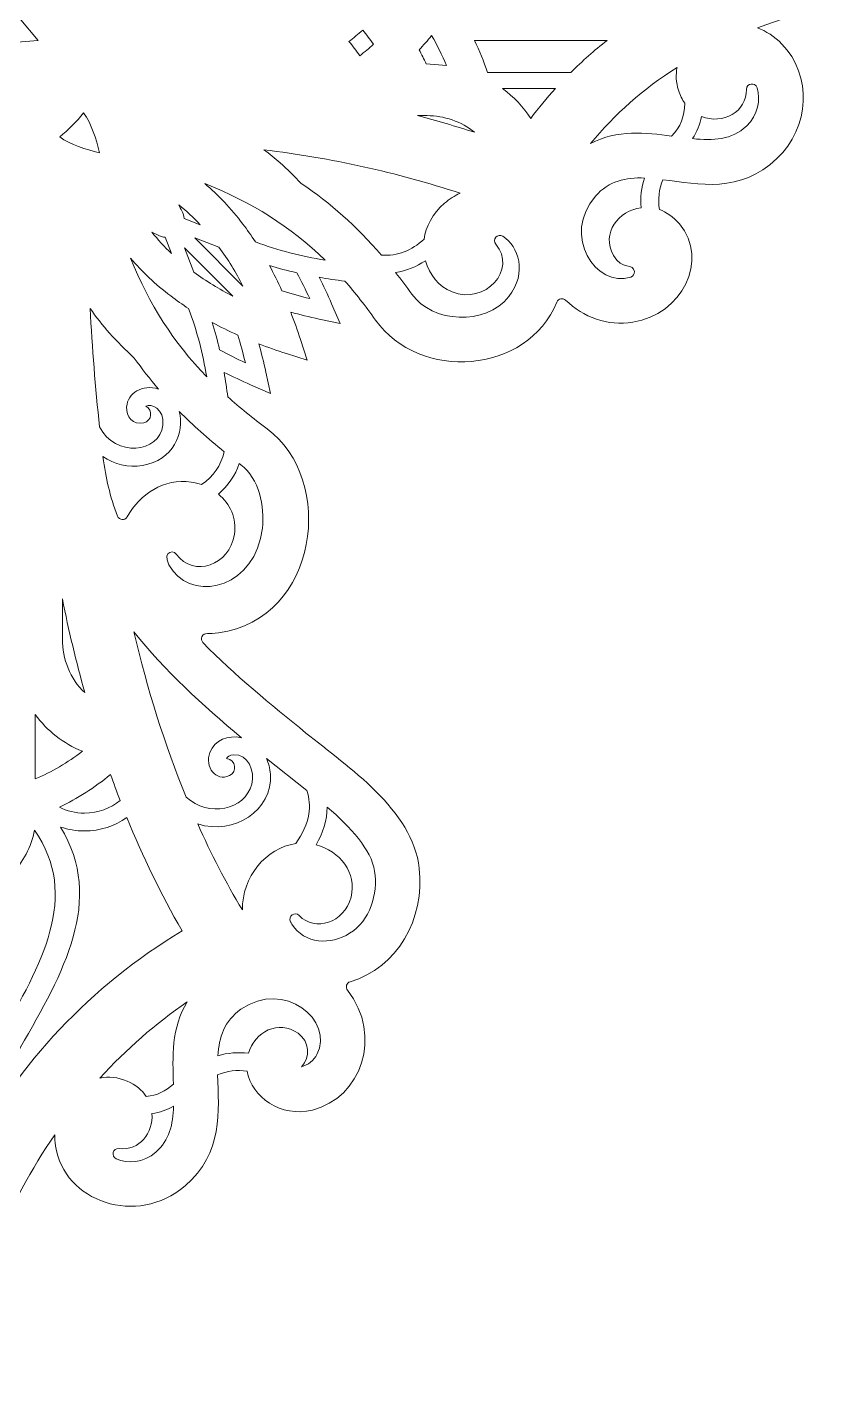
# Model space of a CAD drawing. Header units: millimetres. Extents: x -308 to 308, y -391 to 391.
# Drawn here: x -199.9 to -109.2, y -127 to 25.2 of the extents above; entities that cross this region are included whole.
import ezdxf

# ---------------------------------------------------------------- set-up
doc = ezdxf.new("R2010")
doc.units = ezdxf.units.MM
doc.header["$MEASUREMENT"] = 0
doc.layers.add('layer 1', color=7, linetype='Continuous')

msp = doc.modelspace()

# ---------------------------------------------------------------- linework, layer by layer
at = {"layer": 'layer 1', "lineweight": 9}
for points, knots in [([(-173.9891, 65.7883), (-173.0057, 66.1685), (-171.9802, 66.5309), (-170.9108, 66.8746), (-170.9108, 66.8746), (-170.9108, 66.8746), (-168.6011, 67.617), (-168.6011, 67.617), (-168.6011, 67.617), (-168.6011, 67.617), (-169.3434, 65.3072), (-169.3434, 65.3072), (-169.3434, 65.3072), (-169.6872, 64.2374), (-170.0497, 63.2115), (-170.4301, 62.2277), (-170.4301, 62.2277), (-169.4138, 62.5098), (-168.3574, 62.7701), (-167.259, 63.0075), (-167.259, 63.0075), (-167.259, 63.0075), (-164.8875, 63.5199), (-164.8875, 63.5199), (-164.8875, 63.5199), (-164.8875, 63.5199), (-165.8527, 61.294), (-165.8527, 61.294), (-165.8527, 61.294), (-166.2995, 60.2635), (-166.7606, 59.2784), (-167.2353, 58.3371), (-167.2353, 58.3371), (-166.3128, 58.498), (-165.3604, 58.6384), (-164.3771, 58.7578), (-164.3771, 58.7578), (-163.2094, 60.0859), (-162.0702, 61.5354), (-160.942, 63.1256), (-160.942, 63.1256), (-156.0544, 70.0146), (-143.9527, 69.2419), (-140.6448, 61.1097), (-140.6448, 61.1097), (-140.484, 60.7141), (-139.9799, 60.6068), (-139.6721, 60.9027), (-139.6721, 60.9027), (-134.9727, 65.4195), (-127.818, 63.6039), (-125.928, 58.3712), (-125.928, 58.3712), (-124.7116, 55.0037), (-126.5432, 51.7083), (-129.1775, 50.7736), (-129.1775, 50.7736), (-129.3546, 49.5985), (-129.2315, 48.4876), (-128.777, 47.4099), (-128.777, 47.4099), (-124.7445, 47.9206), (-120.1763, 48.9748), (-116.0237, 45.0482), (-116.0237, 45.0482), (-111.0858, 40.379), (-112.7499, 32.435), (-118.2383, 30.4139), (-118.2383, 30.4139), (-115.4546, 29.3646), (-112.4514, 28.4845), (-109.218, 27.7818), (-109.218, 27.7818), (-112.4406, 27.0815), (-115.4347, 26.205), (-118.2105, 25.1603), (-118.2105, 25.1603), (-117.2454, 24.7985), (-116.3111, 24.2066), (-115.4722, 23.3441), (-115.4722, 23.3441), (-112.0825, 19.8593), (-112.3336, 14.0047), (-116.0237, 10.5154), (-116.0237, 10.5154), (-120.1746, 6.5905), (-124.7437, 7.6439), (-128.777, 8.1539), (-128.777, 8.1539), (-129.2296, 7.081), (-129.3536, 5.9738), (-129.1796, 4.8041), (-129.1796, 4.8041), (-128.3942, 4.5273), (-127.6237, 4.0121), (-126.9425, 3.2016), (-126.9425, 3.2016), (-123.5482, -0.8374), (-126.6815, -6.9387), (-132.135, -7.8101), (-132.135, -7.8101), (-134.9859, -8.2656), (-137.6901, -7.232), (-139.6726, -5.3363), (-139.6726, -5.3363), (-139.9808, -5.0417), (-140.4837, -5.1498), (-140.6442, -5.5447), (-140.6442, -5.5447), (-143.9512, -13.6783), (-156.0542, -14.4513), (-160.942, -7.562), (-160.942, -7.562), (-162.07, -5.972), (-163.2092, -4.5226), (-164.3767, -3.1948), (-164.3767, -3.1948), (-165.3604, -3.0753), (-166.3131, -2.9348), (-167.236, -2.7739), (-167.236, -2.7739), (-166.7613, -3.7152), (-166.3002, -4.7003), (-165.8534, -5.7308), (-165.8534, -5.7308), (-165.8534, -5.7308), (-164.8882, -7.9567), (-164.8882, -7.9567), (-164.8882, -7.9567), (-164.8882, -7.9567), (-167.2597, -7.4443), (-167.2597, -7.4443), (-167.2597, -7.4443), (-168.3576, -7.2071), (-169.4137, -6.947), (-170.4296, -6.665), (-170.4296, -6.665), (-170.0494, -7.6484), (-169.687, -8.6739), (-169.3433, -9.7433), (-169.3433, -9.7433), (-169.3433, -9.7433), (-168.6009, -12.053), (-168.6009, -12.053), (-168.6009, -12.053), (-168.6009, -12.053), (-170.9107, -11.3107), (-170.9107, -11.3107), (-170.9107, -11.3107), (-171.9805, -10.9669), (-173.0064, -10.6044), (-173.9902, -10.224), (-173.9902, -10.224), (-173.7081, -11.2403), (-173.4478, -12.2967), (-173.2104, -13.3951), (-173.2104, -13.3951), (-173.2104, -13.3951), (-172.698, -15.7666), (-172.698, -15.7666), (-172.698, -15.7666), (-172.698, -15.7666), (-174.9239, -14.8014), (-174.9239, -14.8014), (-174.9239, -14.8014), (-175.9544, -14.3546), (-176.9395, -13.8935), (-177.8808, -13.4188), (-177.8808, -13.4188), (-177.7257, -14.3085), (-177.5895, -15.226), (-177.4729, -16.1722), (-177.4729, -16.1722), (-176.1332, -17.3721), (-174.6744, -18.5485), (-173.0783, -19.722), (-173.0783, -19.722), (-165.3756, -25.3853), (-167.2637, -41.0094), (-178.5052, -42.5835), (-178.5052, -42.5835), (-179.5493, -42.7298), (-180.1361, -42.4725), (-180.3721, -43.0163), (-180.3721, -43.0163), (-180.4713, -43.245), (-180.425, -43.4971), (-180.2509, -43.6755), (-180.2509, -43.6755), (-176.6797, -47.3339), (-172.6869, -50.5882), (-168.7232, -53.799), (-168.7232, -53.799), (-163.9996, -57.6252), (-156.786, -62.3737), (-156.0443, -68.9462), (-156.0443, -68.9462), (-155.408, -74.5848), (-158.4922, -80.0981), (-163.772, -81.6495), (-163.772, -81.6495), (-164.181, -81.7696), (-164.3385, -82.2602), (-164.076, -82.5961), (-164.076, -82.5961), (-160.0634, -87.7315), (-162.5969, -94.6612), (-167.994, -96.0089), (-167.994, -96.0089), (-171.5367, -96.8935), (-174.8281, -94.5721), (-175.2982, -91.659), (-175.2982, -91.659), (-176.4542, -91.4945), (-177.548, -91.6221), (-178.6083, -92.0708), (-178.6083, -92.0708), (-178.5097, -96.1316), (-177.931, -100.7783), (-182.2555, -104.5063), (-182.2555, -104.5063), (-187.6144, -109.126), (-195.8494, -106.2702), (-196.7489, -100.0134), (-196.7489, -100.0134), (-196.8093, -99.5936), (-196.831, -99.1795), (-196.819, -98.7739), (-196.819, -98.7739), (-202.0698, -106.3943), (-205.9892, -115.7418), (-208.4359, -127), (-208.4359, -127), (-210.8815, -115.747), (-214.7984, -106.4028), (-220.0456, -98.7843), (-220.0456, -98.7843), (-219.9798, -100.4386), (-220.4915, -102.1899), (-221.7978, -103.7495), (-221.7978, -103.7495), (-224.9211, -107.4783), (-230.7709, -107.8213), (-234.6163, -104.5063), (-234.6163, -104.5063), (-238.939, -100.7799), (-238.3612, -96.1323), (-238.2633, -92.0708), (-238.2633, -92.0708), (-239.3218, -91.6229), (-240.4134, -91.495), (-241.5674, -91.6581), (-241.5674, -91.6581), (-241.7148, -92.5771), (-242.1621, -93.521), (-243.003, -94.3882), (-243.003, -94.3882), (-246.6637, -98.1635), (-253.0599, -95.6955), (-254.4858, -90.343), (-254.4858, -90.343), (-255.2284, -87.5553), (-254.4757, -84.7603), (-252.7931, -82.5953), (-252.7931, -82.5953), (-252.532, -82.2592), (-252.6901, -81.7699), (-253.0983, -81.65), (-253.0983, -81.65), (-258.3792, -80.0992), (-261.4638, -74.5853), (-260.8275, -68.9462), (-260.8275, -68.9462), (-260.0858, -62.3738), (-252.8722, -57.6253), (-248.1486, -53.799), (-248.1486, -53.799), (-244.1808, -50.585), (-240.1841, -47.3273), (-236.6102, -43.6645), (-236.6102, -43.6645), (-236.2353, -43.2803), (-236.5129, -42.6357), (-237.0496, -42.6439), (-237.0496, -42.6439), (-240.4234, -42.6959), (-243.6392, -41.0341), (-245.7034, -38.3569), (-245.7034, -38.3569), (-249.8146, -33.0246), (-249.4017, -23.8453), (-243.7935, -19.722), (-243.7935, -19.722), (-242.1978, -18.5488), (-240.7392, -17.3727), (-239.3999, -16.1731), (-239.3999, -16.1731), (-239.2832, -15.2263), (-239.147, -14.3083), (-238.9918, -13.4181), (-238.9918, -13.4181), (-239.9331, -13.8928), (-240.9182, -14.3539), (-241.9487, -14.8007), (-241.9487, -14.8007), (-241.9487, -14.8007), (-244.1746, -15.7659), (-244.1746, -15.7659), (-244.1746, -15.7659), (-244.1746, -15.7659), (-243.6622, -13.3944), (-243.6622, -13.3944), (-243.6622, -13.3944), (-243.425, -12.2965), (-243.1649, -11.2404), (-242.8829, -10.2245), (-242.8829, -10.2245), (-243.8663, -10.6047), (-244.8918, -10.9671), (-245.9612, -11.3108), (-245.9612, -11.3108), (-245.9612, -11.3108), (-248.2709, -12.0532), (-248.2709, -12.0532), (-248.2709, -12.0532), (-248.2709, -12.0532), (-247.5286, -9.7434), (-247.5286, -9.7434), (-247.5286, -9.7434), (-247.1848, -8.6736), (-246.8223, -7.6477), (-246.4419, -6.6639), (-246.4419, -6.6639), (-247.4582, -6.946), (-248.5146, -7.2063), (-249.613, -7.4437), (-249.613, -7.4437), (-249.613, -7.4437), (-251.9845, -7.9561), (-251.9845, -7.9561), (-251.9845, -7.9561), (-251.9845, -7.9561), (-251.0193, -5.7302), (-251.0193, -5.7302), (-251.0193, -5.7302), (-250.5725, -4.6997), (-250.1114, -3.7146), (-249.6367, -2.7733), (-249.6367, -2.7733), (-250.5592, -2.9342), (-251.5116, -3.0746), (-252.4949, -3.194), (-252.4949, -3.194), (-253.6626, -4.5221), (-254.8018, -5.9716), (-255.93, -7.5618), (-255.93, -7.5618), (-260.8176, -14.4508), (-272.9193, -13.6781), (-276.2272, -5.5459), (-276.2272, -5.5459), (-276.388, -5.1503), (-276.8921, -5.043), (-277.1999, -5.3389), (-277.1999, -5.3389), (-281.8993, -9.8557), (-289.054, -8.0401), (-290.944, -2.8074), (-290.944, -2.8074), (-292.1604, 0.5601), (-290.3288, 3.8556), (-287.6945, 4.7903), (-287.6945, 4.7903), (-287.5174, 5.9653), (-287.6405, 7.0763), (-288.095, 8.1539), (-288.095, 8.1539), (-292.1275, 7.6432), (-296.6957, 6.589), (-300.8483, 10.5156), (-300.8483, 10.5156), (-305.7862, 15.1848), (-304.1221, 23.1288), (-298.6337, 25.1499), (-298.6337, 25.1499), (-301.4174, 26.1992), (-304.4206, 27.0793), (-307.654, 27.782), (-307.654, 27.782), (-304.4314, 28.4823), (-301.4373, 29.3588), (-298.6615, 30.4035), (-298.6615, 30.4035), (-299.6266, 30.7653), (-300.5609, 31.3572), (-301.3998, 32.2197), (-301.3998, 32.2197), (-304.7895, 35.7045), (-304.5384, 41.5591), (-300.8483, 45.0484), (-300.8483, 45.0484), (-296.6974, 48.9733), (-292.1283, 47.9199), (-288.095, 47.4099), (-288.095, 47.4099), (-287.6424, 48.4828), (-287.5184, 49.59), (-287.6924, 50.7597), (-287.6924, 50.7597), (-288.4778, 51.0365), (-289.2483, 51.5517), (-289.9295, 52.3622), (-289.9295, 52.3622), (-293.3238, 56.4012), (-290.1905, 62.5025), (-284.737, 63.3739), (-284.737, 63.3739), (-281.8861, 63.8294), (-279.1819, 62.7958), (-277.1994, 60.9001), (-277.1994, 60.9001), (-276.8912, 60.6055), (-276.3883, 60.7136), (-276.2278, 61.1085), (-276.2278, 61.1085), (-272.9208, 69.2421), (-260.8178, 70.0151), (-255.93, 63.1258), (-255.93, 63.1258), (-254.802, 61.5359), (-253.6629, 60.0864), (-252.4954, 58.7586), (-252.4954, 58.7586), (-251.5117, 58.6391), (-250.5589, 58.4986), (-249.636, 58.3377), (-249.636, 58.3377), (-250.1107, 59.279), (-250.5718, 60.2641), (-251.0186, 61.2946), (-251.0186, 61.2946), (-251.0186, 61.2946), (-251.9838, 63.5205), (-251.9838, 63.5205), (-251.9838, 63.5205), (-251.9838, 63.5205), (-249.6123, 63.0081), (-249.6123, 63.0081), (-249.6123, 63.0081), (-248.5144, 62.7709), (-247.4583, 62.5108), (-246.4424, 62.2288), (-246.4424, 62.2288), (-246.8226, 63.2122), (-247.185, 64.2377), (-247.5287, 65.3071), (-247.5287, 65.3071), (-247.5287, 65.3071), (-248.2711, 67.6168), (-248.2711, 67.6168), (-248.2711, 67.6168), (-248.2711, 67.6168), (-245.9613, 66.8745), (-245.9613, 66.8745), (-245.9613, 66.8745), (-244.8915, 66.5307), (-243.8656, 66.1682), (-242.8818, 65.7878), (-242.8818, 65.7878), (-243.1639, 66.8041), (-243.4242, 67.8605), (-243.6616, 68.9589), (-243.6616, 68.9589), (-243.6616, 68.9589), (-244.174, 71.3304), (-244.174, 71.3304), (-244.174, 71.3304), (-244.174, 71.3304), (-241.9481, 70.3652), (-241.9481, 70.3652), (-241.9481, 70.3652), (-240.9176, 69.9184), (-239.9325, 69.4573), (-238.9912, 68.9826), (-238.9912, 68.9826), (-239.1521, 69.9051), (-239.2925, 70.8574), (-239.4119, 71.8407), (-239.4119, 71.8407), (-240.74, 73.0083), (-242.1895, 74.1477), (-243.7797, 75.2759), (-243.7797, 75.2759), (-250.6687, 80.1635), (-249.896, 92.2652), (-241.7638, 95.5731), (-241.7638, 95.5731), (-241.3682, 95.7339), (-241.2609, 96.238), (-241.5568, 96.5458), (-241.5568, 96.5458), (-246.0736, 101.2452), (-244.258, 108.3999), (-239.0253, 110.2899), (-239.0253, 110.2899), (-235.6578, 111.5063), (-232.3623, 109.6747), (-231.4276, 107.0404), (-231.4276, 107.0404), (-230.2526, 106.8633), (-229.1416, 106.9864), (-228.064, 107.4409), (-228.064, 107.4409), (-228.5747, 111.4734), (-229.6289, 116.0416), (-225.7023, 120.1942), (-225.7023, 120.1942), (-221.0331, 125.1321), (-213.0891, 123.468), (-211.068, 117.9796), (-211.068, 117.9796), (-210.0187, 120.7633), (-209.1386, 123.7665), (-208.4359, 126.9999), (-208.4359, 126.9999), (-207.7356, 123.7773), (-206.8592, 120.783), (-205.8144, 118.0074), (-205.8144, 118.0074), (-205.4526, 118.9724), (-204.8607, 119.9068), (-203.9982, 120.7457), (-203.9982, 120.7457), (-200.5134, 124.1354), (-194.6588, 123.8843), (-191.1695, 120.1942), (-191.1695, 120.1942), (-187.2446, 116.0433), (-188.298, 111.4742), (-188.808, 107.4409), (-188.808, 107.4409), (-187.7351, 106.9883), (-186.6279, 106.8643), (-185.4582, 107.0383), (-185.4582, 107.0383), (-185.1814, 107.8237), (-184.6662, 108.5942), (-183.8557, 109.2754), (-183.8557, 109.2754), (-179.8167, 112.6697), (-173.7154, 109.5364), (-172.844, 104.0829), (-172.844, 104.0829), (-172.3885, 101.232), (-173.4221, 98.5278), (-175.3178, 96.5453), (-175.3178, 96.5453), (-175.6124, 96.2371), (-175.5043, 95.7342), (-175.1094, 95.5737), (-175.1094, 95.5737), (-166.9758, 92.2667), (-166.2028, 80.1637), (-173.0921, 75.2759), (-173.0921, 75.2759), (-174.6821, 74.1479), (-176.1315, 73.0087), (-177.4593, 71.8412), (-177.4593, 71.8412), (-177.5788, 70.8575), (-177.7193, 69.9048), (-177.8802, 68.9819), (-177.8802, 68.9819), (-176.9389, 69.4566), (-175.9538, 69.9177), (-174.9233, 70.3645), (-174.9233, 70.3645), (-174.9233, 70.3645), (-172.6974, 71.3297), (-172.6974, 71.3297), (-172.6974, 71.3297), (-172.6974, 71.3297), (-173.2098, 68.9582), (-173.2098, 68.9582), (-173.2098, 68.9582), (-173.447, 67.8603), (-173.7071, 66.8042), (-173.9891, 65.7883)], [0, 0, 0, 0, 0.00675676, 0.00675676, 0.00675676, 0.00675676, 0.01351351, 0.01351351, 0.01351351, 0.01351351, 0.02027027, 0.02027027, 0.02027027, 0.02027027, 0.02702703, 0.02702703, 0.02702703, 0.02702703, 0.03378378, 0.03378378, 0.03378378, 0.03378378, 0.04054054, 0.04054054, 0.04054054, 0.04054054, 0.0472973, 0.0472973, 0.0472973, 0.0472973, 0.05405405, 0.05405405, 0.05405405, 0.05405405, 0.06081081, 0.06081081, 0.06081081, 0.06081081, 0.06756757, 0.06756757, 0.06756757, 0.06756757, 0.07432432, 0.07432432, 0.07432432, 0.07432432, 0.08108108, 0.08108108, 0.08108108, 0.08108108, 0.08783784, 0.08783784, 0.08783784, 0.08783784, 0.09459459, 0.09459459, 0.09459459, 0.09459459, 0.10135135, 0.10135135, 0.10135135, 0.10135135, 0.10810811, 0.10810811, 0.10810811, 0.10810811, 0.11486486, 0.11486486, 0.11486486, 0.11486486, 0.12162162, 0.12162162, 0.12162162, 0.12162162, 0.12837838, 0.12837838, 0.12837838, 0.12837838, 0.13513514, 0.13513514, 0.13513514, 0.13513514, 0.14189189, 0.14189189, 0.14189189, 0.14189189, 0.14864865, 0.14864865, 0.14864865, 0.14864865, 0.15540541, 0.15540541, 0.15540541, 0.15540541, 0.16216216, 0.16216216, 0.16216216, 0.16216216, 0.16891892, 0.16891892, 0.16891892, 0.16891892, 0.17567568, 0.17567568, 0.17567568, 0.17567568, 0.18243243, 0.18243243, 0.18243243, 0.18243243, 0.18918919, 0.18918919, 0.18918919, 0.18918919, 0.19594595, 0.19594595, 0.19594595, 0.19594595, 0.2027027, 0.2027027, 0.2027027, 0.2027027, 0.20945946, 0.20945946, 0.20945946, 0.20945946, 0.21621622, 0.21621622, 0.21621622, 0.21621622, 0.22297297, 0.22297297, 0.22297297, 0.22297297, 0.22972973, 0.22972973, 0.22972973, 0.22972973, 0.23648649, 0.23648649, 0.23648649, 0.23648649, 0.24324324, 0.24324324, 0.24324324, 0.24324324, 0.25, 0.25, 0.25, 0.25, 0.25675676, 0.25675676, 0.25675676, 0.25675676, 0.26351351, 0.26351351, 0.26351351, 0.26351351, 0.27027027, 0.27027027, 0.27027027, 0.27027027, 0.27702703, 0.27702703, 0.27702703, 0.27702703, 0.28378378, 0.28378378, 0.28378378, 0.28378378, 0.29054054, 0.29054054, 0.29054054, 0.29054054, 0.2972973, 0.2972973, 0.2972973, 0.2972973, 0.30405405, 0.30405405, 0.30405405, 0.30405405, 0.31081081, 0.31081081, 0.31081081, 0.31081081, 0.31756757, 0.31756757, 0.31756757, 0.31756757, 0.32432432, 0.32432432, 0.32432432, 0.32432432, 0.33108108, 0.33108108, 0.33108108, 0.33108108, 0.33783784, 0.33783784, 0.33783784, 0.33783784, 0.34459459, 0.34459459, 0.34459459, 0.34459459, 0.35135135, 0.35135135, 0.35135135, 0.35135135, 0.35810811, 0.35810811, 0.35810811, 0.35810811, 0.36486486, 0.36486486, 0.36486486, 0.36486486, 0.37162162, 0.37162162, 0.37162162, 0.37162162, 0.37837838, 0.37837838, 0.37837838, 0.37837838, 0.38513514, 0.38513514, 0.38513514, 0.38513514, 0.39189189, 0.39189189, 0.39189189, 0.39189189, 0.39864865, 0.39864865, 0.39864865, 0.39864865, 0.40540541, 0.40540541, 0.40540541, 0.40540541, 0.41216216, 0.41216216, 0.41216216, 0.41216216, 0.41891892, 0.41891892, 0.41891892, 0.41891892, 0.42567568, 0.42567568, 0.42567568, 0.42567568, 0.43243243, 0.43243243, 0.43243243, 0.43243243, 0.43918919, 0.43918919, 0.43918919, 0.43918919, 0.44594595, 0.44594595, 0.44594595, 0.44594595, 0.4527027, 0.4527027, 0.4527027, 0.4527027, 0.45945946, 0.45945946, 0.45945946, 0.45945946, 0.46621622, 0.46621622, 0.46621622, 0.46621622, 0.47297297, 0.47297297, 0.47297297, 0.47297297, 0.47972973, 0.47972973, 0.47972973, 0.47972973, 0.48648649, 0.48648649, 0.48648649, 0.48648649, 0.49324324, 0.49324324, 0.49324324, 0.49324324, 0.5, 0.5, 0.5, 0.5, 0.50675676, 0.50675676, 0.50675676, 0.50675676, 0.51351351, 0.51351351, 0.51351351, 0.51351351, 0.52027027, 0.52027027, 0.52027027, 0.52027027, 0.52702703, 0.52702703, 0.52702703, 0.52702703, 0.53378378, 0.53378378, 0.53378378, 0.53378378, 0.54054054, 0.54054054, 0.54054054, 0.54054054, 0.5472973, 0.5472973, 0.5472973, 0.5472973, 0.55405405, 0.55405405, 0.55405405, 0.55405405, 0.56081081, 0.56081081, 0.56081081, 0.56081081, 0.56756757, 0.56756757, 0.56756757, 0.56756757, 0.57432432, 0.57432432, 0.57432432, 0.57432432, 0.58108108, 0.58108108, 0.58108108, 0.58108108, 0.58783784, 0.58783784, 0.58783784, 0.58783784, 0.59459459, 0.59459459, 0.59459459, 0.59459459, 0.60135135, 0.60135135, 0.60135135, 0.60135135, 0.60810811, 0.60810811, 0.60810811, 0.60810811, 0.61486486, 0.61486486, 0.61486486, 0.61486486, 0.62162162, 0.62162162, 0.62162162, 0.62162162, 0.62837838, 0.62837838, 0.62837838, 0.62837838, 0.63513514, 0.63513514, 0.63513514, 0.63513514, 0.64189189, 0.64189189, 0.64189189, 0.64189189, 0.64864865, 0.64864865, 0.64864865, 0.64864865, 0.65540541, 0.65540541, 0.65540541, 0.65540541, 0.66216216, 0.66216216, 0.66216216, 0.66216216, 0.66891892, 0.66891892, 0.66891892, 0.66891892, 0.67567568, 0.67567568, 0.67567568, 0.67567568, 0.68243243, 0.68243243, 0.68243243, 0.68243243, 0.68918919, 0.68918919, 0.68918919, 0.68918919, 0.69594595, 0.69594595, 0.69594595, 0.69594595, 0.7027027, 0.7027027, 0.7027027, 0.7027027, 0.70945946, 0.70945946, 0.70945946, 0.70945946, 0.71621622, 0.71621622, 0.71621622, 0.71621622, 0.72297297, 0.72297297, 0.72297297, 0.72297297, 0.72972973, 0.72972973, 0.72972973, 0.72972973, 0.73648649, 0.73648649, 0.73648649, 0.73648649, 0.74324324, 0.74324324, 0.74324324, 0.74324324, 0.75, 0.75, 0.75, 0.75, 0.75675676, 0.75675676, 0.75675676, 0.75675676, 0.76351351, 0.76351351, 0.76351351, 0.76351351, 0.77027027, 0.77027027, 0.77027027, 0.77027027, 0.77702703, 0.77702703, 0.77702703, 0.77702703, 0.78378378, 0.78378378, 0.78378378, 0.78378378, 0.79054054, 0.79054054, 0.79054054, 0.79054054, 0.7972973, 0.7972973, 0.7972973, 0.7972973, 0.80405405, 0.80405405, 0.80405405, 0.80405405, 0.81081081, 0.81081081, 0.81081081, 0.81081081, 0.81756757, 0.81756757, 0.81756757, 0.81756757, 0.82432432, 0.82432432, 0.82432432, 0.82432432, 0.83108108, 0.83108108, 0.83108108, 0.83108108, 0.83783784, 0.83783784, 0.83783784, 0.83783784, 0.84459459, 0.84459459, 0.84459459, 0.84459459, 0.85135135, 0.85135135, 0.85135135, 0.85135135, 0.85810811, 0.85810811, 0.85810811, 0.85810811, 0.86486486, 0.86486486, 0.86486486, 0.86486486, 0.87162162, 0.87162162, 0.87162162, 0.87162162, 0.87837838, 0.87837838, 0.87837838, 0.87837838, 0.88513514, 0.88513514, 0.88513514, 0.88513514, 0.89189189, 0.89189189, 0.89189189, 0.89189189, 0.89864865, 0.89864865, 0.89864865, 0.89864865, 0.90540541, 0.90540541, 0.90540541, 0.90540541, 0.91216216, 0.91216216, 0.91216216, 0.91216216, 0.91891892, 0.91891892, 0.91891892, 0.91891892, 0.92567568, 0.92567568, 0.92567568, 0.92567568, 0.93243243, 0.93243243, 0.93243243, 0.93243243, 0.93918919, 0.93918919, 0.93918919, 0.93918919, 0.94594595, 0.94594595, 0.94594595, 0.94594595, 0.9527027, 0.9527027, 0.9527027, 0.9527027, 0.95945946, 0.95945946, 0.95945946, 0.95945946, 0.96621622, 0.96621622, 0.96621622, 0.96621622, 0.97297297, 0.97297297, 0.97297297, 0.97297297, 0.97972973, 0.97972973, 0.97972973, 0.97972973, 0.98648649, 0.98648649, 0.98648649, 0.98648649, 1, 1, 1, 1]), ([(-200.9655, 20.3122), (-200.9655, 20.3122), (-204.1256, 21.3321), (-204.1256, 21.3321), (-204.1256, 21.3321), (-204.1256, 21.3321), (-204.3929, 18.0221), (-204.3929, 18.0221), (-204.3929, 18.0221), (-204.3929, 18.0221), (-206.9221, 20.1736), (-206.9221, 20.1736), (-206.9221, 20.1736), (-206.9221, 20.1736), (-208.4358, 17.2176), (-208.4358, 17.2176), (-208.4358, 17.2176), (-208.4358, 17.2176), (-209.9493, 20.1735), (-209.9493, 20.1735), (-209.9493, 20.1735), (-209.9493, 20.1735), (-212.4787, 18.0219), (-212.4787, 18.0219), (-212.4787, 18.0219), (-212.4787, 18.0219), (-212.7459, 21.3319), (-212.7459, 21.3319), (-212.7459, 21.3319), (-212.7459, 21.3319), (-215.9062, 20.312), (-215.9062, 20.312), (-215.9062, 20.312), (-215.9062, 20.312), (-214.8863, 23.4722), (-214.8863, 23.4722), (-214.8863, 23.4722), (-214.8863, 23.4722), (-218.1963, 23.7394), (-218.1963, 23.7394), (-218.1963, 23.7394), (-218.1963, 23.7394), (-216.0447, 26.2687), (-216.0447, 26.2687), (-216.0447, 26.2687), (-216.0447, 26.2687), (-219.0005, 27.7822), (-219.0005, 27.7822), (-219.0005, 27.7822), (-219.0005, 27.7822), (-216.0447, 29.2955), (-216.0447, 29.2955), (-216.0447, 29.2955), (-216.0447, 29.2955), (-218.1964, 31.825), (-218.1964, 31.825), (-218.1964, 31.825), (-218.1964, 31.825), (-214.8864, 32.0921), (-214.8864, 32.0921), (-214.8864, 32.0921), (-214.8864, 32.0921), (-215.9063, 35.2525), (-215.9063, 35.2525), (-215.9063, 35.2525), (-215.9063, 35.2525), (-212.7461, 34.2326), (-212.7461, 34.2326), (-212.7461, 34.2326), (-212.7461, 34.2326), (-212.4789, 37.5427), (-212.4789, 37.5427), (-212.4789, 37.5427), (-212.4789, 37.5427), (-209.9496, 35.391), (-209.9496, 35.391), (-209.9496, 35.391), (-209.9496, 35.391), (-208.4361, 38.3468), (-208.4361, 38.3468), (-208.4361, 38.3468), (-208.4361, 38.3468), (-206.9227, 35.3911), (-206.9227, 35.3911), (-206.9227, 35.3911), (-206.9227, 35.3911), (-204.3932, 37.5427), (-204.3932, 37.5427), (-204.3932, 37.5427), (-204.3932, 37.5427), (-204.1261, 34.2328), (-204.1261, 34.2328), (-204.1261, 34.2328), (-204.1261, 34.2328), (-200.9658, 35.2527), (-200.9658, 35.2527), (-200.9658, 35.2527), (-200.9658, 35.2527), (-201.9856, 32.0925), (-201.9856, 32.0925), (-201.9856, 32.0925), (-201.9856, 32.0925), (-198.6757, 31.8253), (-198.6757, 31.8253), (-198.6757, 31.8253), (-198.6757, 31.8253), (-200.8272, 29.296), (-200.8272, 29.296), (-200.8272, 29.296), (-200.8272, 29.296), (-197.8714, 27.7825), (-197.8714, 27.7825), (-197.8714, 27.7825), (-197.8714, 27.7825), (-200.8271, 26.2691), (-200.8271, 26.2691), (-200.8271, 26.2691), (-200.8271, 26.2691), (-198.6755, 23.7396), (-198.6755, 23.7396), (-198.6755, 23.7396), (-198.6755, 23.7396), (-201.9853, 23.4726), (-201.9853, 23.4726), (-201.9853, 23.4726), (-201.9853, 23.4726), (-200.9655, 20.3122), (-200.9655, 20.3122)], [0, 0, 0, 0, 0.03030303, 0.03030303, 0.03030303, 0.03030303, 0.06060606, 0.06060606, 0.06060606, 0.06060606, 0.09090909, 0.09090909, 0.09090909, 0.09090909, 0.12121212, 0.12121212, 0.12121212, 0.12121212, 0.15151515, 0.15151515, 0.15151515, 0.15151515, 0.18181818, 0.18181818, 0.18181818, 0.18181818, 0.21212121, 0.21212121, 0.21212121, 0.21212121, 0.24242424, 0.24242424, 0.24242424, 0.24242424, 0.27272727, 0.27272727, 0.27272727, 0.27272727, 0.3030303, 0.3030303, 0.3030303, 0.3030303, 0.33333333, 0.33333333, 0.33333333, 0.33333333, 0.36363636, 0.36363636, 0.36363636, 0.36363636, 0.39393939, 0.39393939, 0.39393939, 0.39393939, 0.42424242, 0.42424242, 0.42424242, 0.42424242, 0.45454545, 0.45454545, 0.45454545, 0.45454545, 0.48484848, 0.48484848, 0.48484848, 0.48484848, 0.51515152, 0.51515152, 0.51515152, 0.51515152, 0.54545455, 0.54545455, 0.54545455, 0.54545455, 0.57575758, 0.57575758, 0.57575758, 0.57575758, 0.60606061, 0.60606061, 0.60606061, 0.60606061, 0.63636364, 0.63636364, 0.63636364, 0.63636364, 0.66666667, 0.66666667, 0.66666667, 0.66666667, 0.6969697, 0.6969697, 0.6969697, 0.6969697, 0.72727273, 0.72727273, 0.72727273, 0.72727273, 0.75757576, 0.75757576, 0.75757576, 0.75757576, 0.78787879, 0.78787879, 0.78787879, 0.78787879, 0.81818182, 0.81818182, 0.81818182, 0.81818182, 0.84848485, 0.84848485, 0.84848485, 0.84848485, 0.87878788, 0.87878788, 0.87878788, 0.87878788, 0.90909091, 0.90909091, 0.90909091, 0.90909091, 0.93939394, 0.93939394, 0.93939394, 0.93939394, 1, 1, 1, 1]), ([(-163.9132, 23.6269), (-163.4871, 23.1135), (-163.0826, 22.5823), (-162.7011, 22.0349), (-162.7011, 22.0349), (-162.1731, 22.4459), (-161.658, 22.8735), (-161.1569, 23.317), (-161.1569, 23.317), (-161.543, 23.8631), (-161.9503, 24.3942), (-162.3776, 24.9087), (-162.3776, 24.9087), (-162.875, 24.4644), (-163.3872, 24.0369), (-163.9132, 23.6269)], [0, 0, 0, 0, 0.2, 0.2, 0.2, 0.2, 0.4, 0.4, 0.4, 0.4, 0.6, 0.6, 0.6, 0.6, 1, 1, 1, 1]), ([(-153.001, 20.9603), (-153.4893, 22.1015), (-154.0449, 23.2135), (-154.6641, 24.2896), (-154.6641, 24.2896), (-155.1154, 23.7453), (-155.5829, 23.2143), (-156.0656, 22.6976), (-156.0656, 22.6976), (-155.7851, 22.1832), (-155.5199, 21.6605), (-155.2705, 21.1303), (-155.2705, 21.1303), (-155.2705, 21.1303), (-153.001, 20.9603), (-153.001, 20.9603)], [0, 0, 0, 0, 0.2, 0.2, 0.2, 0.2, 0.4, 0.4, 0.4, 0.4, 0.6, 0.6, 0.6, 0.6, 1, 1, 1, 1]), ([(-149.8732, 23.7545), (-149.3195, 22.5847), (-148.8299, 21.3846), (-148.4068, 20.16), (-148.4068, 20.16), (-148.4068, 20.16), (-139.1003, 20.16), (-139.1003, 20.16), (-139.1003, 20.16), (-137.8142, 21.4369), (-136.4569, 22.6347), (-135.0321, 23.7545), (-135.0321, 23.7545), (-135.0321, 23.7545), (-149.8732, 23.7545), (-149.8732, 23.7545)], [0, 0, 0, 0, 0.2, 0.2, 0.2, 0.2, 0.4, 0.4, 0.4, 0.4, 0.6, 0.6, 0.6, 0.6, 1, 1, 1, 1]), ([(-136.885, 12.2017), (-134.2132, 15.4707), (-131.0004, 18.3226), (-127.2054, 20.7258), (-127.2054, 20.7258), (-127.3554, 19.9256), (-127.3189, 19.063), (-127.0457, 18.166), (-127.0457, 18.166), (-126.875, 17.6054), (-126.6314, 17.1208), (-126.3358, 16.7098), (-126.3358, 16.7098), (-126.3509, 15.2715), (-126.791, 14.0405), (-127.8082, 13.0452), (-127.8082, 13.0452), (-130.7321, 13.4401), (-133.8857, 13.7895), (-136.885, 12.2017)], [0, 0, 0, 0, 0.16666667, 0.16666667, 0.16666667, 0.16666667, 0.33333333, 0.33333333, 0.33333333, 0.33333333, 0.5, 0.5, 0.5, 0.5, 0.66666667, 0.66666667, 0.66666667, 0.66666667, 1, 1, 1, 1]), ([(-146.7227, 18.36), (-145.4785, 17.4399), (-144.4029, 16.3112), (-143.5768, 15.003), (-143.5768, 15.003), (-142.7045, 16.1726), (-141.7842, 17.2913), (-140.8181, 18.36), (-140.8181, 18.36), (-140.8181, 18.36), (-146.7227, 18.36), (-146.7227, 18.36)], [0, 0, 0, 0, 0.25, 0.25, 0.25, 0.25, 0.5, 0.5, 0.5, 0.5, 1, 1, 1, 1]), ([(-125.4737, 12.7506), (-124.9738, 13.5074), (-124.6448, 14.3466), (-124.4759, 15.2449), (-124.4759, 15.2449), (-122.0622, 14.2815), (-119.4063, 15.7612), (-119.4273, 18.2735), (-119.4273, 18.2735), (-119.4331, 18.9631), (-118.4519, 19.1132), (-118.2513, 18.4535), (-118.2513, 18.4535), (-117.8441, 17.1144), (-118.1077, 15.416), (-119.4486, 14.1482), (-119.4486, 14.1482), (-121.0722, 12.6132), (-123.1559, 12.5172), (-125.4737, 12.7506)], [0, 0, 0, 0, 0.16666667, 0.16666667, 0.16666667, 0.16666667, 0.33333333, 0.33333333, 0.33333333, 0.33333333, 0.5, 0.5, 0.5, 0.5, 0.66666667, 0.66666667, 0.66666667, 0.66666667, 1, 1, 1, 1]), ([(-191.8326, 11.1787), (-192.1977, 12.7185), (-192.7055, 14.4024), (-193.5983, 15.6246), (-193.5983, 15.6246), (-194.4041, 14.6493), (-195.3032, 13.7502), (-196.2785, 12.9444), (-196.2785, 12.9444), (-195.0563, 12.0516), (-193.3724, 11.5438), (-191.8326, 11.1787)], [0, 0, 0, 0, 0.25, 0.25, 0.25, 0.25, 0.5, 0.5, 0.5, 0.5, 1, 1, 1, 1]), ([(-149.8515, 13.4616), (-151.3228, 14.6785), (-153.3095, 15.3303), (-155.1777, 15.3303), (-155.1777, 15.3303), (-155.1777, 15.3303), (-156.2467, 15.3303), (-156.2467, 15.3303), (-156.2467, 15.3303), (-154.0978, 14.7686), (-151.9649, 14.1467), (-149.8515, 13.4616)], [0, 0, 0, 0, 0.25, 0.25, 0.25, 0.25, 0.5, 0.5, 0.5, 0.5, 1, 1, 1, 1]), ([(-173.4258, 11.5168), (-172.8176, 11.0564), (-172.2155, 10.5636), (-171.6198, 10.0367), (-171.6198, 10.0367), (-170.818, 9.3275), (-170.0283, 8.5568), (-169.2518, 7.7216), (-169.2518, 7.7216), (-165.9934, 5.5476), (-163.0641, 2.9397), (-160.2901, -0.2834), (-160.2901, -0.2834), (-159.3795, -0.3555), (-158.5269, -0.2294), (-157.7279, 0.0799), (-157.7279, 0.0799), (-156.9523, 0.3801), (-156.2135, 0.855), (-155.5085, 1.4906), (-155.5085, 1.4906), (-155.3084, 2.9143), (-154.5859, 4.3511), (-153.2119, 5.5236), (-153.2119, 5.5236), (-152.6698, 5.9862), (-152.0908, 6.3554), (-151.489, 6.6364), (-151.489, 6.6364), (-158.607, 8.9918), (-165.9179, 10.5645), (-173.4258, 11.5168)], [0, 0, 0, 0, 0.11111111, 0.11111111, 0.11111111, 0.11111111, 0.22222222, 0.22222222, 0.22222222, 0.22222222, 0.33333333, 0.33333333, 0.33333333, 0.33333333, 0.44444444, 0.44444444, 0.44444444, 0.44444444, 0.55555556, 0.55555556, 0.55555556, 0.55555556, 0.66666667, 0.66666667, 0.66666667, 0.66666667, 0.77777778, 0.77777778, 0.77777778, 0.77777778, 1, 1, 1, 1]), ([(-180.0516, 7.7248), (-178.541, 6.44), (-177.1158, 4.9394), (-175.7891, 3.1951), (-175.7891, 3.1951), (-175.307, 2.5613), (-174.8382, 1.8957), (-174.3833, 1.1966), (-174.3833, 1.1966), (-171.8727, 0.2462), (-169.2411, -0.4108), (-166.5906, -0.8557), (-166.5906, -0.8557), (-170.4772, 2.9466), (-174.7702, 5.6069), (-180.0516, 7.7248)], [0, 0, 0, 0, 0.2, 0.2, 0.2, 0.2, 0.4, 0.4, 0.4, 0.4, 0.6, 0.6, 0.6, 0.6, 1, 1, 1, 1]), ([(-130.8397, 8.3415), (-131.1974, 7.2707), (-131.3202, 6.1576), (-131.2166, 5.0202), (-131.2166, 5.0202), (-133.7595, 4.6916), (-135.7371, 2.1991), (-134.3078, -0.3367), (-134.3078, -0.3367), (-133.386, -1.9722), (-132.0545, -1.186), (-131.9723, -2.1236), (-131.9723, -2.1236), (-131.9476, -2.4059), (-132.1157, -2.6603), (-132.3852, -2.7479), (-132.3852, -2.7479), (-136.302, -4.0215), (-140.1452, 1.9168), (-136.3364, 6.3067), (-136.3364, 6.3067), (-134.8221, 8.052), (-132.9369, 8.4244), (-130.8397, 8.3415)], [0, 0, 0, 0, 0.14285714, 0.14285714, 0.14285714, 0.14285714, 0.28571429, 0.28571429, 0.28571429, 0.28571429, 0.42857143, 0.42857143, 0.42857143, 0.42857143, 0.57142857, 0.57142857, 0.57142857, 0.57142857, 0.71428571, 0.71428571, 0.71428571, 0.71428571, 1, 1, 1, 1]), ([(-182.3622, 3.8132), (-182.3622, 3.8132), (-180.5516, 3.1176), (-180.5516, 3.1176), (-180.5516, 3.1176), (-181.3026, 3.9111), (-182.1011, 4.6504), (-182.9498, 5.3312), (-182.9498, 5.3312), (-182.8445, 5.1078), (-182.7327, 4.8875), (-182.6136, 4.6704), (-182.6136, 4.6704), (-182.457, 4.3849), (-182.378, 4.0948), (-182.3622, 3.8132)], [0, 0, 0, 0, 0.2, 0.2, 0.2, 0.2, 0.4, 0.4, 0.4, 0.4, 0.6, 0.6, 0.6, 0.6, 1, 1, 1, 1]), ([(-185.9867, 2.2978), (-185.3059, 1.4488), (-184.5666, 0.6501), (-183.7731, -0.101), (-183.7731, -0.101), (-183.7731, -0.101), (-184.4688, 1.7099), (-184.4688, 1.7099), (-184.4688, 1.7099), (-184.7529, 1.7258), (-185.0458, 1.8059), (-185.3339, 1.9646), (-185.3339, 1.9646), (-185.5481, 2.0826), (-185.7658, 2.1934), (-185.9867, 2.2978)], [0, 0, 0, 0, 0.2, 0.2, 0.2, 0.2, 0.4, 0.4, 0.4, 0.4, 0.6, 0.6, 0.6, 0.6, 1, 1, 1, 1]), ([(-175.7714, -3.7521), (-176.5579, -2.2319), (-177.4479, -0.7666), (-178.4597, 0.6078), (-178.4597, 0.6078), (-178.4597, 0.6078), (-181.1741, 1.6506), (-181.1741, 1.6506), (-181.1741, 1.6506), (-181.1741, 1.6506), (-175.7714, -3.7521), (-175.7714, -3.7521)], [0, 0, 0, 0, 0.25, 0.25, 0.25, 0.25, 0.5, 0.5, 0.5, 0.5, 1, 1, 1, 1]), ([(-158.698, -2.2232), (-157.493, -2.0503), (-156.3765, -1.5956), (-155.3554, -0.9145), (-155.3554, -0.9145), (-154.9247, -2.4809), (-153.8591, -3.8008), (-152.375, -4.4045), (-152.375, -4.4045), (-148.6435, -5.9225), (-145.0867, -1.8612), (-147.4805, 0.9314), (-147.4805, 0.9314), (-147.9277, 1.4532), (-147.2714, 2.2014), (-146.6959, 1.826), (-146.6959, 1.826), (-144.9362, 0.6781), (-143.9201, -2.2197), (-146.0368, -4.9317), (-146.0368, -4.9317), (-148.6334, -8.2585), (-154.6069, -7.8647), (-156.8732, -4.6704), (-156.8732, -4.6704), (-157.4766, -3.8199), (-158.0842, -3.0054), (-158.698, -2.2232)], [0, 0, 0, 0, 0.125, 0.125, 0.125, 0.125, 0.25, 0.25, 0.25, 0.25, 0.375, 0.375, 0.375, 0.375, 0.5, 0.5, 0.5, 0.5, 0.625, 0.625, 0.625, 0.625, 0.75, 0.75, 0.75, 0.75, 1, 1, 1, 1]), ([(-181.2631, -2.1933), (-179.8891, -3.2048), (-178.4243, -4.0947), (-176.9047, -4.8811), (-176.9047, -4.8811), (-176.9047, -4.8811), (-182.3054, 0.5196), (-182.3054, 0.5196), (-182.3054, 0.5196), (-182.3054, 0.5196), (-181.2631, -2.1933), (-181.2631, -2.1933)], [0, 0, 0, 0, 0.25, 0.25, 0.25, 0.25, 0.5, 0.5, 0.5, 0.5, 1, 1, 1, 1]), ([(-181.8521, -6.2697), (-182.5506, -5.8151), (-183.2158, -5.3466), (-183.8491, -4.8649), (-183.8491, -4.8649), (-185.582, -3.5468), (-187.0743, -2.1316), (-188.3536, -0.6321), (-188.3536, -0.6321), (-186.234, -5.8399), (-183.5613, -10.0556), (-179.8244, -13.9147), (-179.8244, -13.9147), (-180.2689, -11.3141), (-180.9192, -8.7336), (-181.8521, -6.2697)], [0, 0, 0, 0, 0.2, 0.2, 0.2, 0.2, 0.4, 0.4, 0.4, 0.4, 0.6, 0.6, 0.6, 0.6, 1, 1, 1, 1]), ([(-172.814, -1.4521), (-172.3293, -2.3508), (-171.864, -3.2956), (-171.419, -4.2888), (-171.419, -4.2888), (-170.3894, -4.6113), (-169.3493, -4.8975), (-168.3057, -5.152), (-168.3057, -5.152), (-168.7589, -4.1782), (-169.2425, -3.2139), (-169.7596, -2.267), (-169.7596, -2.267), (-170.8205, -2.0243), (-171.838, -1.7522), (-172.814, -1.4521)], [0, 0, 0, 0, 0.2, 0.2, 0.2, 0.2, 0.4, 0.4, 0.4, 0.4, 0.6, 0.6, 0.6, 0.6, 1, 1, 1, 1]), ([(-187.9319, -11.8096), (-188.9401, -10.9026), (-189.8581, -9.9773), (-190.6915, -9.0352), (-190.6915, -9.0352), (-191.4966, -8.1249), (-192.2222, -7.1996), (-192.8737, -6.2605), (-192.8737, -6.2605), (-192.6345, -10.663), (-192.2927, -15.0985), (-191.8203, -19.5261), (-191.8203, -19.5261), (-190.0773, -22.9779), (-185.0985, -22.4576), (-184.7451, -19.3464), (-184.7451, -19.3464), (-184.531, -17.4615), (-186.0598, -16.8471), (-186.6446, -17.2092), (-186.6446, -17.2092), (-185.8219, -17.6212), (-185.9513, -18.849), (-186.8563, -19.0692), (-186.8563, -19.0692), (-188.0514, -19.3619), (-188.884, -18.3951), (-188.7905, -17.2793), (-188.7905, -17.2793), (-188.6611, -15.7368), (-187.061, -14.7285), (-185.2272, -15.2809), (-185.2272, -15.2809), (-186.1929, -14.1588), (-187.092, -13.0055), (-187.9319, -11.8096)], [0, 0, 0, 0, 0.1, 0.1, 0.1, 0.1, 0.2, 0.2, 0.2, 0.2, 0.3, 0.3, 0.3, 0.3, 0.4, 0.4, 0.4, 0.4, 0.5, 0.5, 0.5, 0.5, 0.6, 0.6, 0.6, 0.6, 0.7, 0.7, 0.7, 0.7, 0.8, 0.8, 0.8, 0.8, 1, 1, 1, 1]), ([(-176.3664, -9.2344), (-177.3596, -8.7894), (-178.3045, -8.324), (-179.2032, -7.8393), (-179.2032, -7.8393), (-178.903, -8.8158), (-178.6306, -9.8338), (-178.3878, -10.8952), (-178.3878, -10.8952), (-177.4409, -11.4123), (-176.4766, -11.8959), (-175.5027, -12.3491), (-175.5027, -12.3491), (-175.7574, -11.3051), (-176.0438, -10.2644), (-176.3664, -9.2344)], [0, 0, 0, 0, 0.2, 0.2, 0.2, 0.2, 0.4, 0.4, 0.4, 0.4, 0.6, 0.6, 0.6, 0.6, 1, 1, 1, 1]), ([(-182.8962, -17.8016), (-182.2718, -20.1485), (-183.559, -23.2709), (-187.0288, -23.8365), (-187.0288, -23.8365), (-188.6113, -24.0944), (-190.1714, -23.7052), (-191.4394, -22.854), (-191.4394, -22.854), (-191.0971, -25.3168), (-190.6748, -27.2501), (-189.8135, -29.5158), (-189.8135, -29.5158), (-189.6315, -29.9949), (-188.9723, -30.041), (-188.7252, -29.592), (-188.7252, -29.592), (-187.3238, -27.0448), (-184.5952, -25.2433), (-181.5759, -25.6924), (-181.5759, -25.6924), (-181.1713, -25.7526), (-180.7762, -25.8521), (-180.397, -25.9867), (-180.397, -25.9867), (-179.0764, -25.0576), (-178.2232, -23.8613), (-177.8815, -22.2994), (-177.8815, -22.2994), (-179.7114, -20.8238), (-181.3765, -19.3353), (-182.8962, -17.8016)], [0, 0, 0, 0, 0.11111111, 0.11111111, 0.11111111, 0.11111111, 0.22222222, 0.22222222, 0.22222222, 0.22222222, 0.33333333, 0.33333333, 0.33333333, 0.33333333, 0.44444444, 0.44444444, 0.44444444, 0.44444444, 0.55555556, 0.55555556, 0.55555556, 0.55555556, 0.66666667, 0.66666667, 0.66666667, 0.66666667, 0.77777778, 0.77777778, 0.77777778, 0.77777778, 1, 1, 1, 1]), ([(-176.1809, -23.6311), (-176.6399, -24.973), (-177.4338, -26.1154), (-178.5202, -27.0505), (-178.5202, -27.0505), (-177.2201, -28.1344), (-176.4443, -29.7432), (-176.7264, -31.546), (-176.7264, -31.546), (-177.2703, -35.0216), (-181.2703, -36.4439), (-183.2396, -33.7704), (-183.2396, -33.7704), (-183.6825, -33.1692), (-185.1817, -33.6252), (-183.5926, -35.6612), (-183.5926, -35.6612), (-180.9103, -39.0982), (-174.3553, -37.4002), (-173.6009, -30.8678), (-173.6009, -30.8678), (-173.321, -28.4436), (-173.9598, -25.3146), (-176.0089, -23.7624), (-176.0089, -23.7624), (-176.0667, -23.7187), (-176.1234, -23.6748), (-176.1809, -23.6311)], [0, 0, 0, 0, 0.125, 0.125, 0.125, 0.125, 0.25, 0.25, 0.25, 0.25, 0.375, 0.375, 0.375, 0.375, 0.5, 0.5, 0.5, 0.5, 0.625, 0.625, 0.625, 0.625, 0.75, 0.75, 0.75, 0.75, 1, 1, 1, 1]), ([(-193.4827, -49.271), (-194.4401, -45.8088), (-195.2684, -42.3106), (-195.9846, -38.7893), (-195.9846, -38.7893), (-195.9846, -38.7893), (-195.9846, -43.2764), (-195.9846, -43.2764), (-195.9846, -43.2764), (-195.9846, -45.4551), (-195.1048, -47.7768), (-193.4827, -49.271)], [0, 0, 0, 0, 0.25, 0.25, 0.25, 0.25, 0.5, 0.5, 0.5, 0.5, 1, 1, 1, 1]), ([(-182.1321, -60.9639), (-184.5485, -55.0707), (-186.4688, -48.8647), (-187.987, -42.4818), (-187.987, -42.4818), (-184.5097, -46.825), (-180.2976, -50.6773), (-175.9494, -54.3222), (-175.9494, -54.3222), (-177.4206, -54.0003), (-178.9461, -54.5629), (-179.4729, -55.9811), (-179.4729, -55.9811), (-180.0849, -57.6288), (-178.8282, -59.2627), (-177.2812, -58.5659), (-177.2812, -58.5659), (-176.3486, -58.1459), (-176.5859, -56.7558), (-177.5998, -56.6615), (-177.5998, -56.6615), (-177.5176, -56.4621), (-177.2769, -56.2773), (-176.8035, -56.2442), (-176.8035, -56.2442), (-175.2215, -56.134), (-174.4007, -58.0692), (-174.7859, -59.5105), (-174.7859, -59.5105), (-175.568, -62.4364), (-179.6133, -63.2826), (-182.1321, -60.9639)], [0, 0, 0, 0, 0.11111111, 0.11111111, 0.11111111, 0.11111111, 0.22222222, 0.22222222, 0.22222222, 0.22222222, 0.33333333, 0.33333333, 0.33333333, 0.33333333, 0.44444444, 0.44444444, 0.44444444, 0.44444444, 0.55555556, 0.55555556, 0.55555556, 0.55555556, 0.66666667, 0.66666667, 0.66666667, 0.66666667, 0.77777778, 0.77777778, 0.77777778, 0.77777778, 1, 1, 1, 1]), ([(-193.7452, -55.8412), (-195.8878, -54.9845), (-197.6743, -53.5377), (-199.0151, -51.7379), (-199.0151, -51.7379), (-199.0151, -51.7379), (-199.0151, -58.9366), (-199.0151, -58.9366), (-199.0151, -58.9366), (-197.1642, -58.1479), (-195.3914, -57.1164), (-193.7452, -55.8412)], [0, 0, 0, 0, 0.25, 0.25, 0.25, 0.25, 0.5, 0.5, 0.5, 0.5, 1, 1, 1, 1]), ([(-175.8359, -73.6077), (-177.6863, -70.5258), (-179.3497, -67.307), (-180.8419, -63.9758), (-180.8419, -63.9758), (-176.7674, -65.2824), (-172.423, -62.458), (-172.7049, -58.4101), (-172.7049, -58.4101), (-172.7515, -57.7414), (-172.9032, -57.1546), (-173.1313, -56.6479), (-173.1313, -56.6479), (-173.1313, -56.6479), (-168.6123, -60.2173), (-168.6123, -60.2173), (-168.6123, -60.2173), (-168.3328, -61.1179), (-168.2713, -62.0023), (-168.4108, -62.8717), (-168.4108, -62.8717), (-168.5877, -63.9743), (-169.0864, -65.0778), (-169.8724, -66.182), (-169.8724, -66.182), (-173.1873, -66.6435), (-175.8776, -69.893), (-175.8359, -73.6077)], [0, 0, 0, 0, 0.125, 0.125, 0.125, 0.125, 0.25, 0.25, 0.25, 0.25, 0.375, 0.375, 0.375, 0.375, 0.5, 0.5, 0.5, 0.5, 0.625, 0.625, 0.625, 0.625, 0.75, 0.75, 0.75, 0.75, 1, 1, 1, 1]), ([(-189.5197, -61.3414), (-189.8906, -60.3795), (-190.2487, -59.4128), (-190.5945, -58.4418), (-190.5945, -58.4418), (-192.3801, -59.9186), (-194.3045, -61.1405), (-196.3198, -62.1072), (-196.3198, -62.1072), (-195.4741, -62.5288), (-194.5204, -62.7659), (-193.5112, -62.7659), (-193.5112, -62.7659), (-191.9964, -62.7659), (-190.6066, -62.2317), (-189.5197, -61.3414)], [0, 0, 0, 0, 0.2, 0.2, 0.2, 0.2, 0.4, 0.4, 0.4, 0.4, 0.6, 0.6, 0.6, 0.6, 1, 1, 1, 1]), ([(-166.3445, -62.0837), (-166.369, -63.5601), (-166.8186, -64.9729), (-167.5883, -66.3136), (-167.5883, -66.3136), (-164.9576, -66.9891), (-162.9744, -69.4754), (-163.6836, -72.1719), (-163.6836, -72.1719), (-164.4495, -75.084), (-167.7182, -76.0835), (-169.4805, -74.2349), (-169.4805, -74.2349), (-169.958, -73.734), (-170.7693, -74.3165), (-170.4475, -74.929), (-170.4475, -74.929), (-170.4004, -75.0187), (-170.3495, -75.107), (-170.2953, -75.1932), (-170.2953, -75.1932), (-168.8728, -77.4583), (-165.9478, -77.5475), (-163.8351, -76.2205), (-163.8351, -76.2205), (-161.542, -74.7802), (-160.6556, -71.8353), (-161.0398, -69.2569), (-161.0398, -69.2569), (-161.3961, -66.8657), (-163.7705, -64.3148), (-166.3445, -62.0837)], [0, 0, 0, 0, 0.11111111, 0.11111111, 0.11111111, 0.11111111, 0.22222222, 0.22222222, 0.22222222, 0.22222222, 0.33333333, 0.33333333, 0.33333333, 0.33333333, 0.44444444, 0.44444444, 0.44444444, 0.44444444, 0.55555556, 0.55555556, 0.55555556, 0.55555556, 0.66666667, 0.66666667, 0.66666667, 0.66666667, 0.77777778, 0.77777778, 0.77777778, 0.77777778, 1, 1, 1, 1]), ([(-206.4404, -101.0834), (-200.7694, -90.7169), (-192.9088, -82.1738), (-182.5876, -75.9434), (-182.5876, -75.9434), (-184.9436, -71.8727), (-186.9855, -67.6268), (-188.7561, -63.2701), (-188.7561, -63.2701), (-190.103, -64.2127), (-191.7426, -64.7659), (-193.5112, -64.7659), (-193.5112, -64.7659), (-194.4425, -64.7659), (-195.338, -64.6125), (-196.1738, -64.3297), (-196.1738, -64.3297), (-191.2173, -72.5416), (-195.8868, -80.6702), (-200.6635, -88.9813), (-200.6635, -88.9813), (-202.967, -92.9892), (-205.2968, -97.0429), (-206.4404, -101.0834)], [0, 0, 0, 0, 0.14285714, 0.14285714, 0.14285714, 0.14285714, 0.28571429, 0.28571429, 0.28571429, 0.28571429, 0.42857143, 0.42857143, 0.42857143, 0.42857143, 0.57142857, 0.57142857, 0.57142857, 0.57142857, 0.71428571, 0.71428571, 0.71428571, 0.71428571, 1, 1, 1, 1]), ([(-217.779, -64.6626), (-222.9324, -72.0822), (-218.5016, -79.7961), (-213.9639, -87.6915), (-213.9639, -87.6915), (-212.795, -89.7252), (-211.6198, -91.7702), (-210.5808, -93.8355), (-210.5808, -93.8355), (-210.1629, -94.6663), (-209.3659, -95.1575), (-208.4359, -95.1575), (-208.4359, -95.1575), (-207.5059, -95.1575), (-206.7089, -94.6663), (-206.291, -93.8355), (-206.291, -93.8355), (-205.252, -91.7702), (-204.0768, -89.7252), (-202.9079, -87.6915), (-202.9079, -87.6915), (-198.3702, -79.7961), (-193.9394, -72.0822), (-199.0929, -64.6626), (-199.0929, -64.6626), (-199.456, -66.5722), (-200.39, -68.2798), (-201.7108, -69.6006), (-201.7108, -69.6006), (-203.432, -71.3217), (-205.8097, -72.3863), (-208.4359, -72.3863), (-208.4359, -72.3863), (-211.0621, -72.3863), (-213.4399, -71.3216), (-215.1609, -69.6006), (-215.1609, -69.6006), (-216.4817, -68.2798), (-217.4159, -66.5723), (-217.779, -64.6626)], [0, 0, 0, 0, 0.09090909, 0.09090909, 0.09090909, 0.09090909, 0.18181818, 0.18181818, 0.18181818, 0.18181818, 0.27272727, 0.27272727, 0.27272727, 0.27272727, 0.36363636, 0.36363636, 0.36363636, 0.36363636, 0.45454545, 0.45454545, 0.45454545, 0.45454545, 0.54545455, 0.54545455, 0.54545455, 0.54545455, 0.63636364, 0.63636364, 0.63636364, 0.63636364, 0.72727273, 0.72727273, 0.72727273, 0.72727273, 0.81818182, 0.81818182, 0.81818182, 0.81818182, 1, 1, 1, 1]), ([(-178.5827, -89.9393), (-177.4779, -89.6031), (-176.3337, -89.5147), (-175.1663, -89.6614), (-175.1663, -89.6614), (-174.4409, -87.2362), (-171.799, -85.8669), (-169.5995, -87.4212), (-169.5995, -87.4212), (-168.304, -88.3366), (-168.2305, -90.0836), (-169.2141, -91.1568), (-169.2141, -91.1568), (-169.2139, -91.1568), (-169.2136, -91.1567), (-169.2134, -91.1567), (-169.2134, -91.1567), (-168.4927, -90.9848), (-167.837, -90.4453), (-167.4974, -89.7895), (-167.4974, -89.7895), (-165.5273, -85.9855), (-171.1527, -81.3187), (-176.0021, -84.7273), (-176.0021, -84.7273), (-177.8782, -86.046), (-178.4464, -87.8651), (-178.5827, -89.9393)], [0, 0, 0, 0, 0.125, 0.125, 0.125, 0.125, 0.25, 0.25, 0.25, 0.25, 0.375, 0.375, 0.375, 0.375, 0.5, 0.5, 0.5, 0.5, 0.625, 0.625, 0.625, 0.625, 0.75, 0.75, 0.75, 0.75, 1, 1, 1, 1]), ([(-191.7859, -92.4298), (-188.8337, -89.1943), (-185.572, -86.3606), (-182.0177, -83.9063), (-182.0177, -83.9063), (-183.8048, -86.8303), (-183.6522, -90.1017), (-183.5536, -93.0973), (-183.5536, -93.0973), (-184.4017, -93.9364), (-185.4195, -94.3705), (-186.6048, -94.4812), (-186.6048, -94.4812), (-187.0585, -93.786), (-187.759, -93.1773), (-188.7451, -92.7632), (-188.7451, -92.7632), (-189.774, -92.3311), (-190.8122, -92.2447), (-191.7859, -92.4298)], [0, 0, 0, 0, 0.16666667, 0.16666667, 0.16666667, 0.16666667, 0.33333333, 0.33333333, 0.33333333, 0.33333333, 0.5, 0.5, 0.5, 0.5, 0.66666667, 0.66666667, 0.66666667, 0.66666667, 1, 1, 1, 1]), ([(-183.5292, -95.5757), (-184.2755, -96.0076), (-185.0914, -96.2826), (-185.9567, -96.4141), (-185.9567, -96.4141), (-185.8065, -98.536), (-187.3048, -100.6067), (-189.6385, -100.3246), (-189.6385, -100.3246), (-190.3233, -100.2418), (-190.5812, -101.2018), (-189.9475, -101.4734), (-189.9475, -101.4734), (-188.6576, -102.0262), (-186.9334, -101.9471), (-185.521, -100.7296), (-185.521, -100.7296), (-184.0001, -99.4185), (-183.5979, -97.6185), (-183.5292, -95.5757)], [0, 0, 0, 0, 0.16666667, 0.16666667, 0.16666667, 0.16666667, 0.33333333, 0.33333333, 0.33333333, 0.33333333, 0.5, 0.5, 0.5, 0.5, 0.66666667, 0.66666667, 0.66666667, 0.66666667, 1, 1, 1, 1])]:
    msp.add_open_spline(points, degree=3, knots=knots, dxfattribs=at)

doc.saveas('drawing.dxf')
